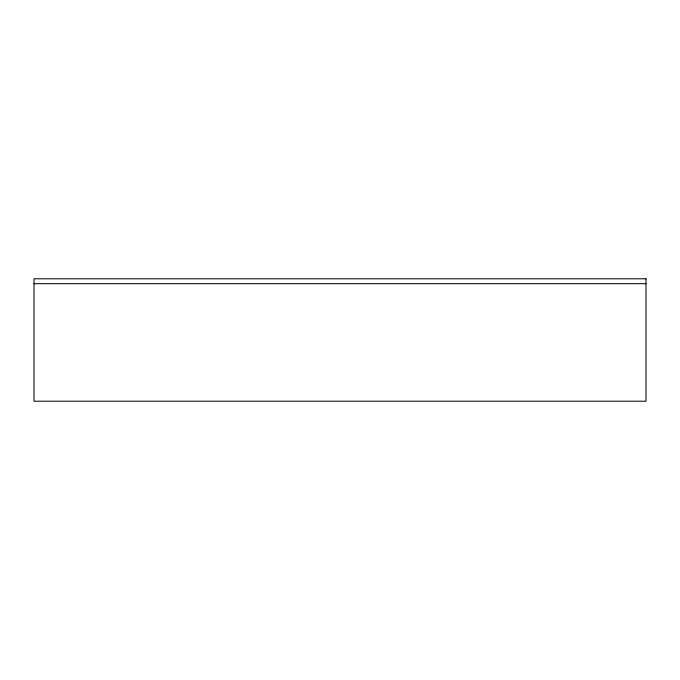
<?xml version="1.0" encoding="UTF-8"?>
<svg xmlns="http://www.w3.org/2000/svg" width="680" height="680" viewBox="0 0 680 680"><rect width="100%" height="100%" fill="white"/><g stroke="black" fill="none" stroke-linecap="round" stroke-linejoin="round"><path stroke-width="1.02" d="M34 283.696L646 283.696M646 278.8L34 278.8L34 401.2L646 401.2L646 278.8"/></g></svg>
